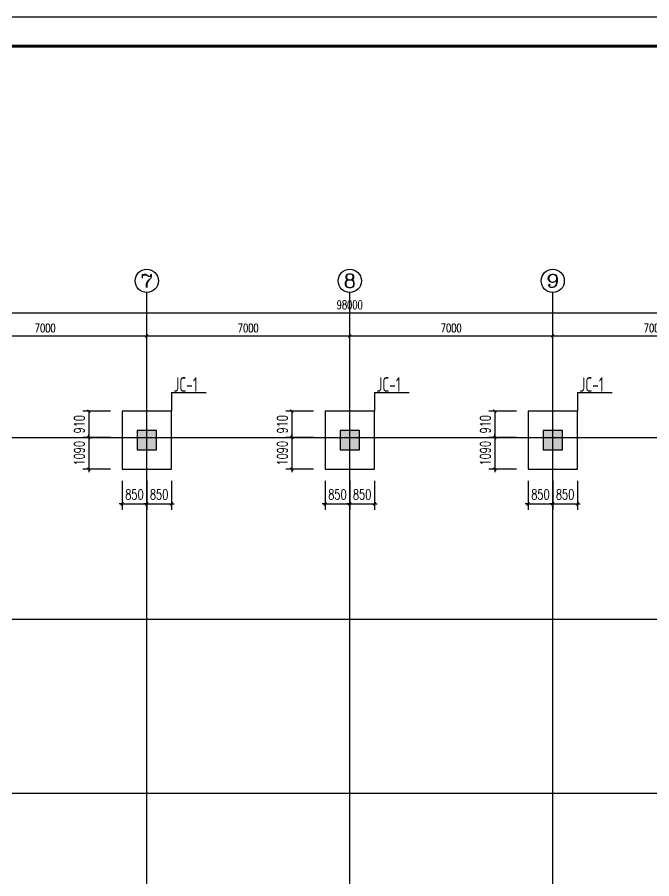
# Model space of a CAD drawing. Extents: x -17471 to 313636, y -71590 to 757901.
# Drawn here: x 237240 to 259121, y 101290 to 130990 of the extents above; entities that cross this region are included whole.
import ezdxf
from ezdxf.enums import TextEntityAlignment as Align

# ---------------------------------------------------------------- set-up
doc = ezdxf.new("R2010")
doc.units = 0
doc.header["$LTSCALE"] = 1000
doc.header["$MEASUREMENT"] = 0
for name, color, linetype in [('10', 7, 'Continuous'), ('AXIS', 3, 'Continuous'), ('AXIS_TEXT', 7, 'Continuous'), ('DOTE', 1, 'Continuous'), ('PUB_DIM', 3, 'Continuous'), ('PUB_TITLE', 4, 'Continuous')]:
    doc.layers.add(name, color=color, linetype=linetype)
doc.layers.add('TEXT', color=7, linetype='Continuous', lineweight=13)
doc.styles.add('_TCH_AXIS', font='COMPLEX', dxfattribs={"bigfont": 'GBCBIG'})
doc.styles.add('_TCH_DIM_T3', font='SIMPLEX', dxfattribs={"width": 0.705882, "bigfont": 'GBCBIG'})
doc.styles.add('COMPLEX', font='COMPLEX')
doc.styles.add('TSSD_REIN', font='Tssdeng.shx', dxfattribs={"width": 0.7, "bigfont": 'hztxt.shx'})
doc.dimstyles.new('_TCH_ARCH&&100', dxfattribs={"dimtxt": 297.5, "dimasz": 100, "dimexe": 250, "dimexo": 300, "dimgap": 126.25, "dimtad": 1, "dimdec": 0, "dimzin": 0, "dimdsep": 46, "dimtxsty": '_TCH_DIM_T3', "dimblk": 'ARCHTICK', "dimcen": 0.09, "dimclrt": 7, "dimazin": 2, "dimtfac": 1, "dimtdec": 0, "dimtix": 1, "dimtmove": 2, "dimatfit": 3, "dimfxl": 0, "dimtolj": 1, "dimtzin": 0, "dimarcsym": 0})
doc.dimstyles.new('_TCH_ARCH&&150', dxfattribs={"dimtxt": 446.25, "dimasz": 150, "dimexe": 375, "dimexo": 450, "dimgap": 189.375, "dimtad": 1, "dimdec": 0, "dimzin": 0, "dimdsep": 46, "dimtxsty": '_TCH_DIM_T3', "dimblk": 'ARCHTICK', "dimcen": 0.09, "dimclrt": 7, "dimazin": 2, "dimtfac": 1, "dimtdec": 0, "dimtix": 1, "dimtmove": 2, "dimatfit": 3, "dimfxl": 0, "dimtolj": 1, "dimtzin": 0, "dimarcsym": 0})

# ---------------------------------------------------------------- blocks, each defined once
blk = doc.blocks.new('_ArchTick')
at = {"color": 0, "linetype": 'ByBlock', "const_width": 0.4}
blk.add_lwpolyline([(-0.5, -0.5), (0.5, 0.5)], dxfattribs=at)
blk = doc.blocks.new('*D108')
at = {"layer": 'Defpoints', "color": 0, "transparency": 16777216}
for p in [(240856, 115412), (241706, 115412), (241706, 114212)]:
    blk.add_point(p, dxfattribs=at)
at = {"layer": 'PUB_DIM', "color": 0, "lineweight": -2, "transparency": 16777216}
for p, q in [((240856, 115012), (240856, 114012)), ((241706, 115012), (241706, 114012)), ((240856, 114212), (240756, 114212)), ((240856, 114212), (241706, 114212)), ((241706, 114212), (241806, 114212))]:
    blk.add_line(p, q, dxfattribs=at)
at = {"layer": 'PUB_DIM', "color": 0, "lineweight": -2, "transparency": 16777216, "xscale": 100, "yscale": 100, "zscale": 100}
blk.add_blockref('_ArchTick', (240856, 114212), dxfattribs=at)
at = {"layer": 'PUB_DIM', "color": 0, "lineweight": -2, "transparency": 16777216, "xscale": 100, "yscale": 100, "zscale": 100, "rotation": 180}
blk.add_blockref('_ArchTick', (241706, 114212), dxfattribs=at)
at = {"layer": 'PUB_DIM', "color": 7, "transparency": 16777216, "insert": (241281, 114537), "char_height": 350, "attachment_point": 5, "style": '_TCH_DIM_T3'}
blk.add_mtext('\\A1;850', dxfattribs=at)
blk = doc.blocks.new('*D109')
at = {"layer": 'Defpoints', "color": 0, "transparency": 16777216}
for p in [(241706, 115412), (242556, 115412), (242556, 114212)]:
    blk.add_point(p, dxfattribs=at)
at = {"layer": 'PUB_DIM', "color": 0, "lineweight": -2, "transparency": 16777216}
for p, q in [((241706, 115012), (241706, 114012)), ((242556, 115012), (242556, 114012)), ((241706, 114212), (241606, 114212)), ((241706, 114212), (242556, 114212)), ((242556, 114212), (242656, 114212))]:
    blk.add_line(p, q, dxfattribs=at)
at = {"layer": 'PUB_DIM', "color": 0, "lineweight": -2, "transparency": 16777216, "xscale": 100, "yscale": 100, "zscale": 100}
blk.add_blockref('_ArchTick', (241706, 114212), dxfattribs=at)
at = {"layer": 'PUB_DIM', "color": 0, "lineweight": -2, "transparency": 16777216, "xscale": 100, "yscale": 100, "zscale": 100, "rotation": 180}
blk.add_blockref('_ArchTick', (242556, 114212), dxfattribs=at)
at = {"layer": 'PUB_DIM', "color": 7, "transparency": 16777216, "insert": (242131, 114537), "char_height": 350, "attachment_point": 5, "style": '_TCH_DIM_T3'}
blk.add_mtext('\\A1;850', dxfattribs=at)
blk = doc.blocks.new('*D110')
at = {"layer": 'Defpoints', "color": 0, "transparency": 16777216}
for p in [(240856, 117412), (239708, 116502), (240856, 116502)]:
    blk.add_point(p, dxfattribs=at)
at = {"layer": 'PUB_DIM', "color": 0, "lineweight": -2, "transparency": 16777216}
for p, q in [((240456, 117412), (239508, 117412)), ((239708, 117412), (239708, 116502)), ((240456, 116502), (239508, 116502))]:
    blk.add_line(p, q, dxfattribs=at)
at = {"layer": 'PUB_DIM', "color": 0, "lineweight": -2, "transparency": 16777216, "xscale": 100, "yscale": 100, "zscale": 100}
for p, rotation in [((239708, 117412), 90), ((239708, 116502), 270)]:
    blk.add_blockref('_ArchTick', p, dxfattribs=dict(at, rotation=rotation))
at = {"layer": 'PUB_DIM', "color": 7, "transparency": 16777216, "insert": (239383, 116957), "char_height": 350, "attachment_point": 5, "rotation": 90, "style": '_TCH_DIM_T3'}
blk.add_mtext('\\A1;910', dxfattribs=at)
blk = doc.blocks.new('*D111')
at = {"layer": 'Defpoints', "color": 0, "transparency": 16777216}
for p in [(240856, 116502), (239708, 115412), (240856, 115412)]:
    blk.add_point(p, dxfattribs=at)
at = {"layer": 'PUB_DIM', "color": 0, "lineweight": -2, "transparency": 16777216}
for p, q in [((240456, 116502), (239508, 116502)), ((239708, 116502), (239708, 116602)), ((239708, 116502), (239708, 115412)), ((240456, 115412), (239508, 115412)), ((239708, 115412), (239708, 115312))]:
    blk.add_line(p, q, dxfattribs=at)
at = {"layer": 'PUB_DIM', "color": 0, "lineweight": -2, "transparency": 16777216, "xscale": 100, "yscale": 100, "zscale": 100}
for p, rotation in [((239708, 116502), 270), ((239708, 115412), 90)]:
    blk.add_blockref('_ArchTick', p, dxfattribs=dict(at, rotation=rotation))
at = {"layer": 'PUB_DIM', "color": 7, "transparency": 16777216, "insert": (239383, 115957), "char_height": 350, "attachment_point": 5, "rotation": 90, "style": '_TCH_DIM_T3'}
blk.add_mtext('\\A1;1090', dxfattribs=at)
blk = doc.blocks.new('*D112')
at = {"layer": 'Defpoints', "color": 0, "transparency": 16777216}
for p in [(247856, 115412), (248706, 115412), (248706, 114212)]:
    blk.add_point(p, dxfattribs=at)
at = {"layer": 'PUB_DIM', "color": 0, "lineweight": -2, "transparency": 16777216}
for p, q in [((247856, 115012), (247856, 114012)), ((248706, 115012), (248706, 114012)), ((247856, 114212), (247756, 114212)), ((247856, 114212), (248706, 114212)), ((248706, 114212), (248806, 114212))]:
    blk.add_line(p, q, dxfattribs=at)
at = {"layer": 'PUB_DIM', "color": 0, "lineweight": -2, "transparency": 16777216, "xscale": 100, "yscale": 100, "zscale": 100}
blk.add_blockref('_ArchTick', (247856, 114212), dxfattribs=at)
at = {"layer": 'PUB_DIM', "color": 0, "lineweight": -2, "transparency": 16777216, "xscale": 100, "yscale": 100, "zscale": 100, "rotation": 180}
blk.add_blockref('_ArchTick', (248706, 114212), dxfattribs=at)
at = {"layer": 'PUB_DIM', "color": 7, "transparency": 16777216, "insert": (248281, 114537), "char_height": 350, "attachment_point": 5, "style": '_TCH_DIM_T3'}
blk.add_mtext('\\A1;850', dxfattribs=at)
blk = doc.blocks.new('*D113')
at = {"layer": 'Defpoints', "color": 0, "transparency": 16777216}
for p in [(248706, 115412), (249556, 115412), (249556, 114212)]:
    blk.add_point(p, dxfattribs=at)
at = {"layer": 'PUB_DIM', "color": 0, "lineweight": -2, "transparency": 16777216}
for p, q in [((248706, 115012), (248706, 114012)), ((249556, 115012), (249556, 114012)), ((248706, 114212), (248606, 114212)), ((248706, 114212), (249556, 114212)), ((249556, 114212), (249656, 114212))]:
    blk.add_line(p, q, dxfattribs=at)
at = {"layer": 'PUB_DIM', "color": 0, "lineweight": -2, "transparency": 16777216, "xscale": 100, "yscale": 100, "zscale": 100}
blk.add_blockref('_ArchTick', (248706, 114212), dxfattribs=at)
at = {"layer": 'PUB_DIM', "color": 0, "lineweight": -2, "transparency": 16777216, "xscale": 100, "yscale": 100, "zscale": 100, "rotation": 180}
blk.add_blockref('_ArchTick', (249556, 114212), dxfattribs=at)
at = {"layer": 'PUB_DIM', "color": 7, "transparency": 16777216, "insert": (249131, 114537), "char_height": 350, "attachment_point": 5, "style": '_TCH_DIM_T3'}
blk.add_mtext('\\A1;850', dxfattribs=at)
blk = doc.blocks.new('*D114')
at = {"layer": 'Defpoints', "color": 0, "transparency": 16777216}
for p in [(247856, 117412), (246708, 116502), (247856, 116502)]:
    blk.add_point(p, dxfattribs=at)
at = {"layer": 'PUB_DIM', "color": 0, "lineweight": -2, "transparency": 16777216}
for p, q in [((247456, 117412), (246508, 117412)), ((246708, 117412), (246708, 116502)), ((247456, 116502), (246508, 116502))]:
    blk.add_line(p, q, dxfattribs=at)
at = {"layer": 'PUB_DIM', "color": 0, "lineweight": -2, "transparency": 16777216, "xscale": 100, "yscale": 100, "zscale": 100}
for p, rotation in [((246708, 117412), 90), ((246708, 116502), 270)]:
    blk.add_blockref('_ArchTick', p, dxfattribs=dict(at, rotation=rotation))
at = {"layer": 'PUB_DIM', "color": 7, "transparency": 16777216, "insert": (246383, 116957), "char_height": 350, "attachment_point": 5, "rotation": 90, "style": '_TCH_DIM_T3'}
blk.add_mtext('\\A1;910', dxfattribs=at)
blk = doc.blocks.new('*D115')
at = {"layer": 'Defpoints', "color": 0, "transparency": 16777216}
for p in [(247856, 116502), (246708, 115412), (247856, 115412)]:
    blk.add_point(p, dxfattribs=at)
at = {"layer": 'PUB_DIM', "color": 0, "lineweight": -2, "transparency": 16777216}
for p, q in [((247456, 116502), (246508, 116502)), ((246708, 116502), (246708, 116602)), ((246708, 116502), (246708, 115412)), ((247456, 115412), (246508, 115412)), ((246708, 115412), (246708, 115312))]:
    blk.add_line(p, q, dxfattribs=at)
at = {"layer": 'PUB_DIM', "color": 0, "lineweight": -2, "transparency": 16777216, "xscale": 100, "yscale": 100, "zscale": 100}
for p, rotation in [((246708, 116502), 270), ((246708, 115412), 90)]:
    blk.add_blockref('_ArchTick', p, dxfattribs=dict(at, rotation=rotation))
at = {"layer": 'PUB_DIM', "color": 7, "transparency": 16777216, "insert": (246383, 115957), "char_height": 350, "attachment_point": 5, "rotation": 90, "style": '_TCH_DIM_T3'}
blk.add_mtext('\\A1;1090', dxfattribs=at)
blk = doc.blocks.new('*D116')
at = {"layer": 'Defpoints', "color": 0, "transparency": 16777216}
for p in [(254856, 115412), (255706, 115412), (255706, 114212)]:
    blk.add_point(p, dxfattribs=at)
at = {"layer": 'PUB_DIM', "color": 0, "lineweight": -2, "transparency": 16777216}
for p, q in [((254856, 115012), (254856, 114012)), ((255706, 115012), (255706, 114012)), ((254856, 114212), (254756, 114212)), ((254856, 114212), (255706, 114212)), ((255706, 114212), (255806, 114212))]:
    blk.add_line(p, q, dxfattribs=at)
at = {"layer": 'PUB_DIM', "color": 0, "lineweight": -2, "transparency": 16777216, "xscale": 100, "yscale": 100, "zscale": 100}
blk.add_blockref('_ArchTick', (254856, 114212), dxfattribs=at)
at = {"layer": 'PUB_DIM', "color": 0, "lineweight": -2, "transparency": 16777216, "xscale": 100, "yscale": 100, "zscale": 100, "rotation": 180}
blk.add_blockref('_ArchTick', (255706, 114212), dxfattribs=at)
at = {"layer": 'PUB_DIM', "color": 7, "transparency": 16777216, "insert": (255281, 114537), "char_height": 350, "attachment_point": 5, "style": '_TCH_DIM_T3'}
blk.add_mtext('\\A1;850', dxfattribs=at)
blk = doc.blocks.new('*D117')
at = {"layer": 'Defpoints', "color": 0, "transparency": 16777216}
for p in [(255706, 115412), (256556, 115412), (256556, 114212)]:
    blk.add_point(p, dxfattribs=at)
at = {"layer": 'PUB_DIM', "color": 0, "lineweight": -2, "transparency": 16777216}
for p, q in [((255706, 115012), (255706, 114012)), ((256556, 115012), (256556, 114012)), ((255706, 114212), (255606, 114212)), ((255706, 114212), (256556, 114212)), ((256556, 114212), (256656, 114212))]:
    blk.add_line(p, q, dxfattribs=at)
at = {"layer": 'PUB_DIM', "color": 0, "lineweight": -2, "transparency": 16777216, "xscale": 100, "yscale": 100, "zscale": 100}
blk.add_blockref('_ArchTick', (255706, 114212), dxfattribs=at)
at = {"layer": 'PUB_DIM', "color": 0, "lineweight": -2, "transparency": 16777216, "xscale": 100, "yscale": 100, "zscale": 100, "rotation": 180}
blk.add_blockref('_ArchTick', (256556, 114212), dxfattribs=at)
at = {"layer": 'PUB_DIM', "color": 7, "transparency": 16777216, "insert": (256131, 114537), "char_height": 350, "attachment_point": 5, "style": '_TCH_DIM_T3'}
blk.add_mtext('\\A1;850', dxfattribs=at)
blk = doc.blocks.new('*D118')
at = {"layer": 'Defpoints', "color": 0, "transparency": 16777216}
for p in [(254856, 117412), (253708, 116502), (254856, 116502)]:
    blk.add_point(p, dxfattribs=at)
at = {"layer": 'PUB_DIM', "color": 0, "lineweight": -2, "transparency": 16777216}
for p, q in [((254456, 117412), (253508, 117412)), ((253708, 117412), (253708, 116502)), ((254456, 116502), (253508, 116502))]:
    blk.add_line(p, q, dxfattribs=at)
at = {"layer": 'PUB_DIM', "color": 0, "lineweight": -2, "transparency": 16777216, "xscale": 100, "yscale": 100, "zscale": 100}
for p, rotation in [((253708, 117412), 90), ((253708, 116502), 270)]:
    blk.add_blockref('_ArchTick', p, dxfattribs=dict(at, rotation=rotation))
at = {"layer": 'PUB_DIM', "color": 7, "transparency": 16777216, "insert": (253383, 116957), "char_height": 350, "attachment_point": 5, "rotation": 90, "style": '_TCH_DIM_T3'}
blk.add_mtext('\\A1;910', dxfattribs=at)
blk = doc.blocks.new('*D119')
at = {"layer": 'Defpoints', "color": 0, "transparency": 16777216}
for p in [(254856, 116502), (253708, 115412), (254856, 115412)]:
    blk.add_point(p, dxfattribs=at)
at = {"layer": 'PUB_DIM', "color": 0, "lineweight": -2, "transparency": 16777216}
for p, q in [((254456, 116502), (253508, 116502)), ((253708, 116502), (253708, 116602)), ((253708, 116502), (253708, 115412)), ((254456, 115412), (253508, 115412)), ((253708, 115412), (253708, 115312))]:
    blk.add_line(p, q, dxfattribs=at)
at = {"layer": 'PUB_DIM', "color": 0, "lineweight": -2, "transparency": 16777216, "xscale": 100, "yscale": 100, "zscale": 100}
for p, rotation in [((253708, 116502), 270), ((253708, 115412), 90)]:
    blk.add_blockref('_ArchTick', p, dxfattribs=dict(at, rotation=rotation))
at = {"layer": 'PUB_DIM', "color": 7, "transparency": 16777216, "insert": (253383, 115957), "char_height": 350, "attachment_point": 5, "rotation": 90, "style": '_TCH_DIM_T3'}
blk.add_mtext('\\A1;1090', dxfattribs=at)
blk = doc.blocks.new('*D1889')
at = {"layer": 'AXIS', "color": 0, "lineweight": -2, "transparency": 16777216}
for p, q in [((234706, 117802), (234706, 120252)), ((234706, 120002), (241706, 120002)), ((241706, 117802), (241706, 120252))]:
    blk.add_line(p, q, dxfattribs=at)
at = {"layer": 'Defpoints', "color": 0, "transparency": 16777216}
for p in [(241706, 120002), (234706, 117502), (241706, 117502)]:
    blk.add_point(p, dxfattribs=at)
at = {"layer": 'AXIS', "color": 0, "lineweight": -2, "transparency": 16777216, "xscale": 100, "yscale": 100, "zscale": 100, "rotation": 180}
blk.add_blockref('_ArchTick', (234706, 120002), dxfattribs=at)
at = {"layer": 'AXIS', "color": 0, "lineweight": -2, "transparency": 16777216, "xscale": 100, "yscale": 100, "zscale": 100}
blk.add_blockref('_ArchTick', (241706, 120002), dxfattribs=at)
at = {"layer": 'AXIS', "color": 7, "transparency": 16777216, "insert": (238206, 120277), "char_height": 297.5, "attachment_point": 5, "style": '_TCH_DIM_T3'}
blk.add_mtext('\\A1;7000', dxfattribs=at)
blk = doc.blocks.new('*D1890')
at = {"layer": 'AXIS', "color": 0, "lineweight": -2, "transparency": 16777216}
for p, q in [((241706, 117802), (241706, 120252)), ((241706, 120002), (248706, 120002)), ((248706, 117802), (248706, 120252))]:
    blk.add_line(p, q, dxfattribs=at)
at = {"layer": 'Defpoints', "color": 0, "transparency": 16777216}
for p in [(248706, 120002), (241706, 117502), (248706, 117502)]:
    blk.add_point(p, dxfattribs=at)
at = {"layer": 'AXIS', "color": 0, "lineweight": -2, "transparency": 16777216, "xscale": 100, "yscale": 100, "zscale": 100, "rotation": 180}
blk.add_blockref('_ArchTick', (241706, 120002), dxfattribs=at)
at = {"layer": 'AXIS', "color": 0, "lineweight": -2, "transparency": 16777216, "xscale": 100, "yscale": 100, "zscale": 100}
blk.add_blockref('_ArchTick', (248706, 120002), dxfattribs=at)
at = {"layer": 'AXIS', "color": 7, "transparency": 16777216, "insert": (245206, 120277), "char_height": 297.5, "attachment_point": 5, "style": '_TCH_DIM_T3'}
blk.add_mtext('\\A1;7000', dxfattribs=at)
blk = doc.blocks.new('*D1891')
at = {"layer": 'AXIS', "color": 0, "lineweight": -2, "transparency": 16777216}
for p, q in [((248706, 117802), (248706, 120252)), ((248706, 120002), (255706, 120002)), ((255706, 117802), (255706, 120252))]:
    blk.add_line(p, q, dxfattribs=at)
at = {"layer": 'Defpoints', "color": 0, "transparency": 16777216}
for p in [(255706, 120002), (248706, 117502), (255706, 117502)]:
    blk.add_point(p, dxfattribs=at)
at = {"layer": 'AXIS', "color": 0, "lineweight": -2, "transparency": 16777216, "xscale": 100, "yscale": 100, "zscale": 100, "rotation": 180}
blk.add_blockref('_ArchTick', (248706, 120002), dxfattribs=at)
at = {"layer": 'AXIS', "color": 0, "lineweight": -2, "transparency": 16777216, "xscale": 100, "yscale": 100, "zscale": 100}
blk.add_blockref('_ArchTick', (255706, 120002), dxfattribs=at)
at = {"layer": 'AXIS', "color": 7, "transparency": 16777216, "insert": (252206, 120277), "char_height": 297.5, "attachment_point": 5, "style": '_TCH_DIM_T3'}
blk.add_mtext('\\A1;7000', dxfattribs=at)
blk = doc.blocks.new('*D1892')
at = {"layer": 'AXIS', "color": 0, "lineweight": -2, "transparency": 16777216}
for p, q in [((255706, 117802), (255706, 120252)), ((255706, 120002), (262706, 120002)), ((262706, 117802), (262706, 120252))]:
    blk.add_line(p, q, dxfattribs=at)
at = {"layer": 'Defpoints', "color": 0, "transparency": 16777216}
for p in [(262706, 120002), (255706, 117502), (262706, 117502)]:
    blk.add_point(p, dxfattribs=at)
at = {"layer": 'AXIS', "color": 0, "lineweight": -2, "transparency": 16777216, "xscale": 100, "yscale": 100, "zscale": 100, "rotation": 180}
blk.add_blockref('_ArchTick', (255706, 120002), dxfattribs=at)
at = {"layer": 'AXIS', "color": 0, "lineweight": -2, "transparency": 16777216, "xscale": 100, "yscale": 100, "zscale": 100}
blk.add_blockref('_ArchTick', (262706, 120002), dxfattribs=at)
at = {"layer": 'AXIS', "color": 7, "transparency": 16777216, "insert": (259206, 120277), "char_height": 297.5, "attachment_point": 5, "style": '_TCH_DIM_T3'}
blk.add_mtext('\\A1;7000', dxfattribs=at)
blk = doc.blocks.new('*D1898')
at = {"layer": 'AXIS', "color": 0, "lineweight": -2, "transparency": 16777216}
for p, q in [((199706, 117802), (199706, 121052)), ((297706, 117802), (297706, 121052)), ((199706, 120802), (297706, 120802))]:
    blk.add_line(p, q, dxfattribs=at)
at = {"layer": 'Defpoints', "color": 0, "transparency": 16777216}
for p in [(297706, 120802), (199706, 117502), (297706, 117502)]:
    blk.add_point(p, dxfattribs=at)
at = {"layer": 'AXIS', "color": 0, "lineweight": -2, "transparency": 16777216, "xscale": 100, "yscale": 100, "zscale": 100, "rotation": 180}
blk.add_blockref('_ArchTick', (199706, 120802), dxfattribs=at)
at = {"layer": 'AXIS', "color": 0, "lineweight": -2, "transparency": 16777216, "xscale": 100, "yscale": 100, "zscale": 100}
blk.add_blockref('_ArchTick', (297706, 120802), dxfattribs=at)
at = {"layer": 'AXIS', "color": 7, "transparency": 16777216, "insert": (248706, 121077), "char_height": 297.5, "attachment_point": 5, "style": '_TCH_DIM_T3'}
blk.add_mtext('\\A1;98000', dxfattribs=at)
blk = doc.blocks.new('_AXISO')
blk.add_circle((0, 0), 0.5)
at = {"layer": 'AXIS_TEXT', "style": 'COMPLEX', "width": 1.041667}
blk.add_attdef('A', text='', height=0.56, dxfattribs=at).set_placement((-0.25, -0.28), (0.25, -0.28), align=Align.FIT)

msp = doc.modelspace()

# ---------------------------------------------------------------- hatches: boundary and pattern name
h = msp.add_hatch(color=256)
h.dxf.hatch_style = 1
h.paths.add_polyline_path([(241371.1, 116082.3), (242041.1, 116082.3), (242041.1, 116742.3), (241371.1, 116742.3)])
h = msp.add_hatch(color=256)
h.dxf.hatch_style = 1
h.paths.add_polyline_path([(248371.1, 116082.3), (249041.1, 116082.3), (249041.1, 116742.3), (248371.1, 116742.3)])
h = msp.add_hatch(color=256)
h.dxf.hatch_style = 1
h.paths.add_polyline_path([(255371.1, 116082.3), (256041.1, 116082.3), (256041.1, 116742.3), (255371.1, 116742.3)])

# ---------------------------------------------------------------- linework, layer by layer
for points in [[(240856.1, 115412.3), (242556.1, 115412.3), (242556.1, 117412.3), (240856.1, 117412.3)], [(247856.1, 115412.3), (249556.1, 115412.3), (249556.1, 117412.3), (247856.1, 117412.3)], [(254856.1, 115412.3), (256556.1, 115412.3), (256556.1, 117412.3), (254856.1, 117412.3)], [(241371.1, 116082.3), (242041.1, 116082.3), (242041.1, 116742.3), (241371.1, 116742.3)], [(248371.1, 116082.3), (249041.1, 116082.3), (249041.1, 116742.3), (248371.1, 116742.3)], [(255371.1, 116082.3), (256041.1, 116082.3), (256041.1, 116742.3), (255371.1, 116742.3)]]:
    msp.add_lwpolyline(points, close=True)
at = {"layer": '10'}
for p, q in [((242556.1, 118054.8), (242556.1, 117412.3)), ((242556.1, 118054.8), (243753.1, 118054.8)), ((249556.1, 118054.8), (249556.1, 117412.3)), ((249556.1, 118054.8), (250753.1, 118054.8)), ((256556.1, 118054.8), (256556.1, 117412.3)), ((256556.1, 118054.8), (257753.1, 118054.8))]:
    msp.add_line(p, q, dxfattribs=at)
at = {"layer": 'AXIS'}
for p, q in [((241706.1, 117502.3), (241706.1, 121502.3)), ((248706.1, 117502.3), (248706.1, 121502.3)), ((255706.1, 117502.3), (255706.1, 121502.3))]:
    msp.add_line(p, q, dxfattribs=at)
at = {"layer": 'DOTE'}
for p, q in [((241706.1, 90982.3), (241706.1, 117502.3)), ((248706.1, 90982.3), (248706.1, 117502.3)), ((255706.1, 90982.3), (255706.1, 117502.3)), ((198706.1, 116502.3), (298706.1, 116502.3)), ((198706.1, 110242.3), (298706.1, 110242.3)), ((198706.1, 104242.3), (298706.1, 104242.3))]:
    msp.add_line(p, q, dxfattribs=at)
at = {"layer": 'PUB_TITLE'}
msp.add_lwpolyline([(187535.9, 71590.1), (313635.9, 71590.1), (313635.9, 130990.1), (187535.9, 130990.1)], close=True, dxfattribs=at)
at = {"layer": 'PUB_TITLE', "const_width": 100}
msp.add_lwpolyline([(190035.9, 72590.1), (312635.9, 72590.1), (312635.9, 129990.1), (190035.9, 129990.1)], close=True, dxfattribs=at)

# ---------------------------------------------------------------- block references
at = {"layer": 'AXIS'}
ref = msp.add_blockref('_AXISO', (241706.1, 121902.3), dxfattribs=dict(at, xscale=800, yscale=800, zscale=800))
ref.add_attrib('A', '7', dxfattribs={"layer": 'AXIS_TEXT', "height": 452.5, "style": '_TCH_AXIS', "width": 1.5}).set_placement((241479.8, 121676), (241932.3, 121676), align=Align.FIT)
ref = msp.add_blockref('_AXISO', (248706.1, 121902.3), dxfattribs=dict(at, xscale=800, yscale=800, zscale=800))
ref.add_attrib('A', '8', dxfattribs={"layer": 'AXIS_TEXT', "height": 452.5, "style": '_TCH_AXIS', "width": 1.5}).set_placement((248479.8, 121676), (248932.3, 121676), align=Align.FIT)
ref = msp.add_blockref('_AXISO', (255706.1, 121902.3), dxfattribs=dict(at, xscale=800, yscale=800, zscale=800))
ref.add_attrib('A', '9', dxfattribs={"layer": 'AXIS_TEXT', "height": 452.5, "style": '_TCH_AXIS', "width": 1.5}).set_placement((255479.8, 121676), (255932.3, 121676), align=Align.FIT)

# ---------------------------------------------------------------- texts
at = {"layer": 'TEXT', "style": 'TSSD_REIN', "width": 0.7}
for p in [(242626.7, 118080.4), (249626.7, 118080.4), (256626.7, 118080.4)]:
    msp.add_text('JC-1', height=500, dxfattribs=at).set_placement(p)

# ---------------------------------------------------------------- dimensions: what is measured, and where the dimension line sits
at = {"layer": 'AXIS'}
for p1, p2, distance, picture, middle in [((199706.1, 117502.3), (297706.1, 117502.3), 3300, '*D1898', (248706.1, 121077.3)), ((234706.1, 117502.3), (241706.1, 117502.3), 2500, '*D1889', (238206.1, 120277.3)), ((241706.1, 117502.3), (248706.1, 117502.3), 2500, '*D1890', (245206.1, 120277.3)), ((248706.1, 117502.3), (255706.1, 117502.3), 2500, '*D1891', (252206.1, 120277.3)), ((255706.1, 117502.3), (262706.1, 117502.3), 2500, '*D1892', (259206.1, 120277.3))]:
    dim = msp.add_aligned_dim(p1=p1, p2=p2, distance=distance, dimstyle='_TCH_ARCH&&100', dxfattribs=at)
    dim.commit()
    dim.dimension.update_dxf_attribs({"geometry": picture, "text_midpoint": middle})
at = {"layer": 'PUB_DIM'}
for base, p1, p2, picture, middle in [((239708.1, 116502.3), (240856.1, 117412.3), (240856.1, 116502.3), '*D110', (239383.1, 116957.3)), ((246708.1, 116502.3), (247856.1, 117412.3), (247856.1, 116502.3), '*D114', (246383.1, 116957.3)), ((253708.1, 116502.3), (254856.1, 117412.3), (254856.1, 116502.3), '*D118', (253383.1, 116957.3)), ((239708.1, 115412.3), (240856.1, 116502.3), (240856.1, 115412.3), '*D111', (239383.1, 115957.3)), ((246708.1, 115412.3), (247856.1, 116502.3), (247856.1, 115412.3), '*D115', (246383.1, 115957.3)), ((253708.1, 115412.3), (254856.1, 116502.3), (254856.1, 115412.3), '*D119', (253383.1, 115957.3))]:
    dim = msp.add_linear_dim(base=base, p1=p1, p2=p2, angle=270, dimstyle='_TCH_ARCH&&150', override={"dimtxt": 350, "dimasz": 100, "dimexe": 200, "dimexo": 400, "dimgap": 150}, dxfattribs=at)
    dim.commit()
    dim.dimension.update_dxf_attribs({"geometry": picture, "text_midpoint": middle})
for base, p1, p2, picture, middle in [((241706.1, 114212.3), (240856.1, 115412.3), (241706.1, 115412.3), '*D108', (241281.1, 114537.3)), ((242556.1, 114212.3), (241706.1, 115412.3), (242556.1, 115412.3), '*D109', (242131.1, 114537.3)), ((248706.1, 114212.3), (247856.1, 115412.3), (248706.1, 115412.3), '*D112', (248281.1, 114537.3)), ((249556.1, 114212.3), (248706.1, 115412.3), (249556.1, 115412.3), '*D113', (249131.1, 114537.3)), ((255706.1, 114212.3), (254856.1, 115412.3), (255706.1, 115412.3), '*D116', (255281.1, 114537.3)), ((256556.1, 114212.3), (255706.1, 115412.3), (256556.1, 115412.3), '*D117', (256131.1, 114537.3))]:
    dim = msp.add_linear_dim(base=base, p1=p1, p2=p2, dimstyle='_TCH_ARCH&&150', override={"dimtxt": 350, "dimasz": 100, "dimexe": 200, "dimexo": 400, "dimgap": 150}, dxfattribs=at)
    dim.commit()
    dim.dimension.update_dxf_attribs({"geometry": picture, "text_midpoint": middle})

doc.saveas('drawing.dxf')
